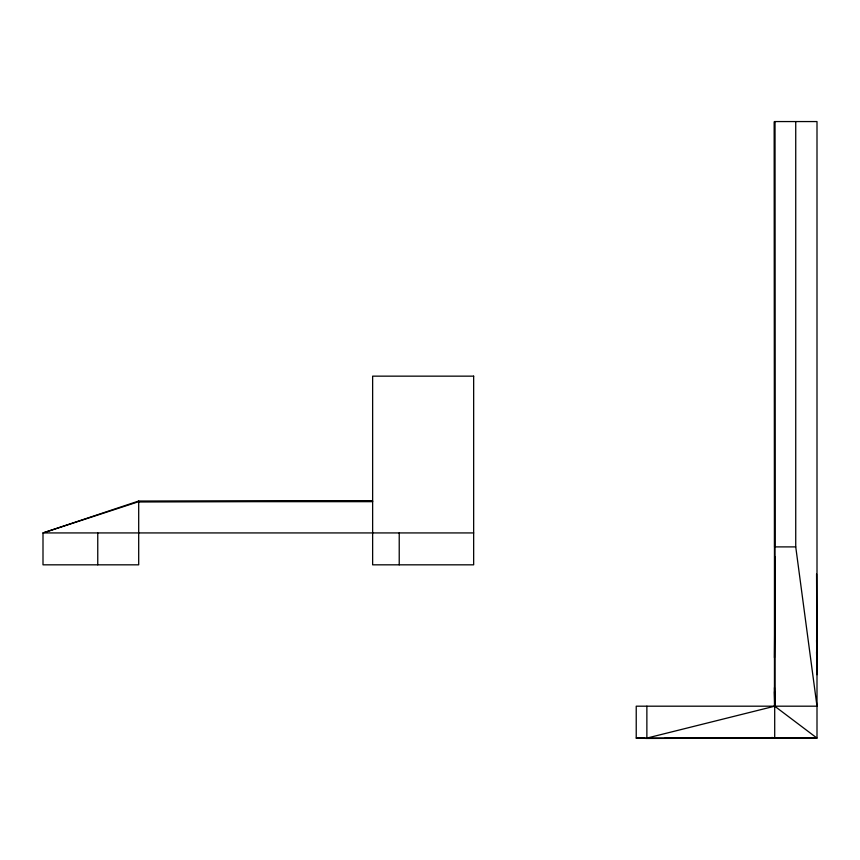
<?xml version="1.0" encoding="UTF-8"?>
<svg xmlns="http://www.w3.org/2000/svg" width="860" height="860" viewBox="0 0 860 860"><rect width="100%" height="100%" fill="white"/><g stroke="black" fill="none" stroke-linecap="round" stroke-linejoin="round"><path stroke-width="1.29" d="M774.462 705.856L774.451 121.561L817 121.561L817 738.095L774.709 706.189L774.527 121.561L774.709 738.095L646.87 738.439L646.87 706.189M817 706.243L795.736 546.895L795.736 121.561M774.462 657.685L775.29 556.904M817 706.189L636.228 706.189L636.228 738.095L817 738.095L696.192 738.31M138.697 501.025L43 532.931L43 564.826L138.697 564.826L138.697 501.025L372.638 501.025L138.697 501.67L372.638 501.67M137.439 502.079L43 532.931L473.656 532.931M646.87 738.095L774.709 706.189L774.462 687.613M795.736 546.895L774.591 546.895L774.591 121.561M687.376 738.192L703.2 738.267L664.963 738.267L680.787 738.332M644.226 738.116L636.228 738.095L646.87 738.439M771.893 737.418L774.495 738.116M816.57 640.259L817 657.685M816.57 651.869L817 674.702L816.57 574.007M774.462 691.72L774.709 706.189M399.223 532.931L399.223 564.826M97.76 532.931L97.76 564.826M473.656 376.153L372.638 376.153L372.638 564.826L473.656 564.826L473.656 376.153"/></g></svg>
